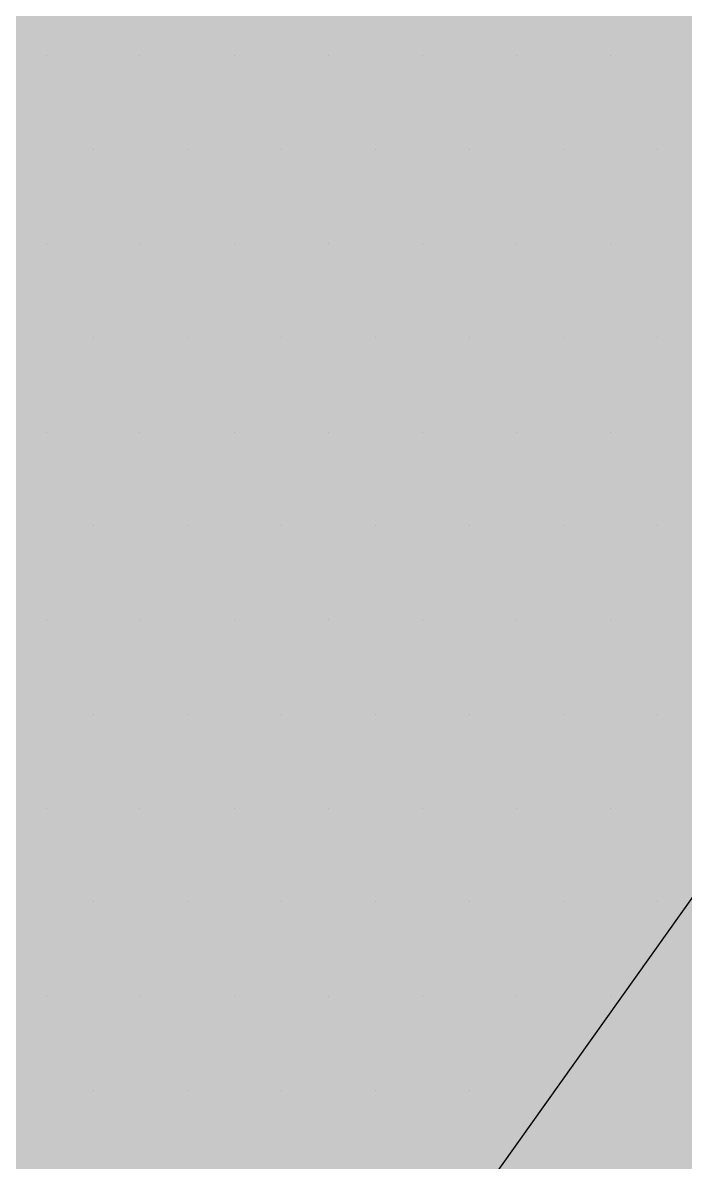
# Paper-space layout 'Layout1' of a CAD drawing. Extents: x -43 to 2298, y -18 to 768.
# Drawn here: x 149.097 to 149.485, y 264.406 to 265.072 of the extents above; entities that cross this region are included whole.
import ezdxf

# ---------------------------------------------------------------- set-up
doc = ezdxf.new("R2010")
doc.units = 0
doc.header["$LTSCALE"] = 2
doc.linetypes.add('CACHEX2', pattern=[0.75, 0.5, -0.25])
doc.layers.add('CARTOUCHE', color=7, linetype='Continuous')
doc.layers.add('LOGO', color=7, linetype='Continuous')

# ---------------------------------------------------------------- blocks, each defined once
blk = doc.blocks.new('A$C715108E3')
at = {"layer": 'LOGO', "color": 131}
for p, q in [((5.208, -8.2855), (5.208, -8.2855)), ((5.2993, -8.2855), (5.2993, -8.2855)), ((5.3913, -8.2855), (5.3913, -8.2855)), ((5.4833, -8.2855), (5.4833, -8.2855)), ((5.5744, -8.2855), (5.5744, -8.2855)), ((5.6663, -8.2855), (5.6663, -8.2855)), ((5.7583, -8.2855), (5.7583, -8.2855)), ((5.2538, -8.3777), (5.2538, -8.3777)), ((5.3458, -8.3777), (5.3458, -8.3777)), ((5.437, -8.3777), (5.437, -8.3777)), ((5.5291, -8.3777), (5.5291, -8.3777)), ((5.6209, -8.3777), (5.6209, -8.3777)), ((5.7127, -8.3777), (5.7127, -8.3777)), ((5.8042, -8.3777), (5.8042, -8.3777)), ((5.208, -8.4692), (5.208, -8.4692)), ((5.2993, -8.4692), (5.2993, -8.4692)), ((5.3913, -8.4692), (5.3913, -8.4692)), ((5.4833, -8.4692), (5.4833, -8.4692)), ((5.5744, -8.4692), (5.5744, -8.4692)), ((5.6663, -8.4692), (5.6663, -8.4692)), ((5.7583, -8.4692), (5.7583, -8.4692)), ((5.2538, -8.5607), (5.2538, -8.5607)), ((5.3458, -8.5607), (5.3458, -8.5607)), ((5.437, -8.5607), (5.437, -8.5607)), ((5.5291, -8.5607), (5.5291, -8.5607)), ((5.6209, -8.5607), (5.6209, -8.5607)), ((5.7127, -8.5607), (5.7127, -8.5607)), ((5.8042, -8.5607), (5.8042, -8.5607)), ((5.208, -8.6529), (5.208, -8.6529)), ((5.2993, -8.6529), (5.2993, -8.6529)), ((5.3913, -8.6529), (5.3913, -8.6529)), ((5.4833, -8.6529), (5.4833, -8.6529)), ((5.5744, -8.6529), (5.5744, -8.6529)), ((5.6663, -8.6529), (5.6663, -8.6529)), ((5.7583, -8.6529), (5.7583, -8.6529)), ((5.2538, -8.7443), (5.2538, -8.7443)), ((5.3458, -8.7443), (5.3458, -8.7443)), ((5.437, -8.7443), (5.437, -8.7443)), ((5.5291, -8.7443), (5.5291, -8.7443)), ((5.6209, -8.7443), (5.6209, -8.7443)), ((5.7127, -8.7443), (5.7127, -8.7443)), ((5.8042, -8.7443), (5.8042, -8.7443)), ((5.208, -8.8356), (5.208, -8.8356)), ((5.2993, -8.8356), (5.2993, -8.8356)), ((5.3913, -8.8356), (5.3913, -8.8356)), ((5.4833, -8.8356), (5.4833, -8.8356)), ((5.5744, -8.8356), (5.5744, -8.8356)), ((5.6663, -8.8356), (5.6663, -8.8356)), ((5.7583, -8.8356), (5.7583, -8.8356)), ((5.2538, -8.928), (5.2538, -8.928)), ((5.3458, -8.928), (5.3458, -8.928)), ((5.437, -8.928), (5.437, -8.928)), ((5.5291, -8.928), (5.5291, -8.928)), ((5.6209, -8.928), (5.6209, -8.928)), ((5.7127, -8.928), (5.7127, -8.928)), ((5.8042, -8.928), (5.8042, -8.928)), ((5.208, -9.0196), (5.208, -9.0196)), ((5.2993, -9.0196), (5.2993, -9.0196)), ((5.3913, -9.0196), (5.3913, -9.0196)), ((5.4833, -9.0196), (5.4833, -9.0196)), ((5.5744, -9.0196), (5.5744, -9.0196)), ((5.6663, -9.0196), (5.6663, -9.0196)), ((5.7583, -9.0196), (5.7583, -9.0196)), ((5.2538, -9.1109), (5.2538, -9.1109)), ((5.3458, -9.1109), (5.3458, -9.1109)), ((5.437, -9.1109), (5.437, -9.1109)), ((5.5291, -9.1109), (5.5291, -9.1109)), ((5.6209, -9.1109), (5.6209, -9.1109)), ((5.7127, -9.1109), (5.7127, -9.1109)), ((5.8042, -9.1109), (5.8042, -9.1109)), ((5.208, -9.2033), (5.208, -9.2033)), ((5.2993, -9.2033), (5.2993, -9.2033)), ((5.3913, -9.2033), (5.3913, -9.2033)), ((5.4833, -9.2033), (5.4833, -9.2033)), ((5.5744, -9.2033), (5.5744, -9.2033)), ((5.6663, -9.2033), (5.6663, -9.2033)), ((5.7583, -9.2033), (5.7583, -9.2033)), ((5.2538, -9.2946), (5.2538, -9.2946)), ((5.3458, -9.2946), (5.3458, -9.2946)), ((5.437, -9.2946), (5.437, -9.2946)), ((5.5291, -9.2946), (5.5291, -9.2946)), ((5.6209, -9.2946), (5.6209, -9.2946))]:
    blk.add_line(p, q, dxfattribs=at)
blk.add_lwpolyline([(-0.4061, -17.3082), (1.2857, -17.5115), (0.9202, -16.4826), (-0.461, -13.5406), (1.4536, -13.7453), (4.032, -19.4344), (5.206, -17.903), (3.3935, -13.9486), (6.3293, -14.2803), (6.4311, -12.6478), (3.5725, -12.29), (6.1505, -8.6671), (5.6155, -6.8715), (1.6586, -12.1279), (-1.9407, -12.0256)], dxfattribs=at)
blk = doc.blocks.new('A$C581E6685')
at = {"layer": 'LOGO', "color": 32, "linetype": 'CACHEX2', "ltscale": 1.5}
blk.add_ellipse((-38.0538, 23.8138), major_axis=(-19.0311, -3.534), ratio=0.590567, dxfattribs=at)
at = {"layer": 'LOGO', "color": 32}
blk.add_ellipse((-37.6144, 23.8499), major_axis=(-13.5768, -4.2839), ratio=0.791971, dxfattribs=at)
at = {"layer": 'CARTOUCHE'}
blk.add_blockref('A$C715108E3', (-31.6739, 36.3189), dxfattribs=at)

psp = doc.layouts.get("Layout1")

# ---------------------------------------------------------------- hatches: boundary and pattern name
at = {"layer": 'CARTOUCHE', "true_color": 0xffffff}
h = psp.add_hatch(color=7, dxfattribs=at)
h.dxf.hatch_style = 1
edge = h.paths.add_edge_path()
edge.add_spline(control_points=[(127.71967, 272.47485), (127.71967, 261.58368), (127.71967, 250.69252), (127.71967, 246.85252), (131.55967, 246.85252), (177.09893, 246.85252), (222.6382, 246.85252), (226.4782, 246.85252), (226.4782, 250.69252), (226.4782, 261.58368), (226.4782, 272.47485), (226.4782, 276.31485), (222.6382, 276.31485), (177.09893, 276.31485), (131.55967, 276.31485), (127.71967, 276.31485), (127.71967, 272.47485)], knot_values=[0, 0, 0, 1, 1, 2.570796, 2.570796, 3.570796, 3.570796, 5.141593, 5.141593, 6.141593, 6.141593, 7.712389, 7.712389, 8.712389, 8.712389, 10.283185, 10.283185, 10.283185], weights=[1, 1, 1, 0.707107, 1, 1, 1, 0.707107, 1, 1, 1, 0.707107, 1, 1, 1, 0.707107, 1], degree=2, periodic=0)

# ---------------------------------------------------------------- linework, layer by layer
at = {"layer": 'CARTOUCHE'}
psp.add_rational_spline([(127.71967, 272.47485), (127.71967, 261.58368), (127.71967, 250.69252), (127.71967, 246.85252), (131.55967, 246.85252), (177.09893, 246.85252), (222.6382, 246.85252), (226.4782, 246.85252), (226.4782, 250.69252), (226.4782, 261.58368), (226.4782, 272.47485), (226.4782, 276.31485), (222.6382, 276.31485), (177.09893, 276.31485), (131.55967, 276.31485), (127.71967, 276.31485), (127.71967, 272.47485)], [1, 1, 1, 0.707106781187, 1, 1, 1, 0.707106781187, 1, 1, 1, 0.707106781187, 1, 1, 1, 0.707106781187, 1], degree=2, knots=[0, 0, 0, 1, 1, 2.570796, 2.570796, 3.570796, 3.570796, 5.141593, 5.141593, 6.141593, 6.141593, 7.712389, 7.712389, 8.712389, 8.712389, 10.283185, 10.283185, 10.283185], dxfattribs=at)

# ---------------------------------------------------------------- block references
at = {"layer": 'CARTOUCHE', "xscale": 0.6, "yscale": 0.6, "zscale": 0.6}
psp.add_blockref('A$C581E6685', (164.99041, 248.2331), dxfattribs=at)

doc.saveas('drawing.dxf')
